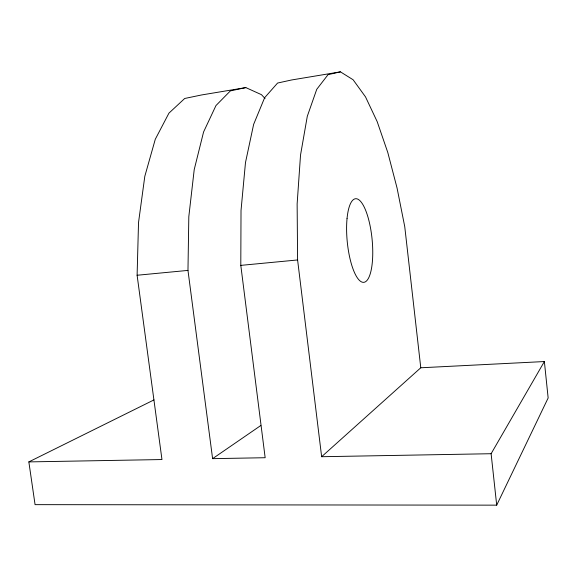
<?xml version="1.0" encoding="UTF-8"?>
<svg xmlns="http://www.w3.org/2000/svg" width="577" height="577" viewBox="0 0 577 577"><rect width="100%" height="100%" fill="white"/><g stroke="black" fill="none" stroke-linecap="round" stroke-linejoin="round"><path stroke-width="0.87" d="M265.059 98.516L261.446 94.664L245.831 87.596L230.382 90.892L215.971 105.555L203.58 131.96L194.225 169.559L188.816 216.656L187.972 270.404L212.603 458.65L265.16 457.72L240.797 265.377L241.02 210.533L245.485 162.57L253.628 124.394L264.634 97.715L277.58 83.045L291.573 79.979L340.423 71.851L353.11 79.756L365.522 96.9L377.199 121.675L387.794 152.516L397.041 187.958L404.751 226.667L420.777 367.78L321.641 456.717L297.595 259.96L297.133 203.955L300.523 155.069L307.296 116.28L316.751 89.312L328.061 74.657L340.423 71.851M420.777 367.78L544.371 361.548L548.15 397.971L496.703 505.149L35.067 504.651L28.85 461.903L161.964 459.544L137.11 275.251L138.523 222.556L144.813 176.302L155.285 139.266L168.946 113.135L184.705 98.479L201.503 94.974L245.831 87.596M496.703 505.149L491.114 453.717L544.371 361.548M212.603 458.65L260.84 425.487M28.85 461.903L153.965 399.911M137.11 275.251L187.972 270.404M240.797 265.377L297.595 259.96M321.641 456.717L491.114 453.717M347.051 218.481A42.006 12.485 84.4 0 0 363.056 282.333A42.006 12.485 84.4 0 0 368.963 220.775A42.006 12.485 84.4 0 0 347.051 218.481"/></g></svg>
